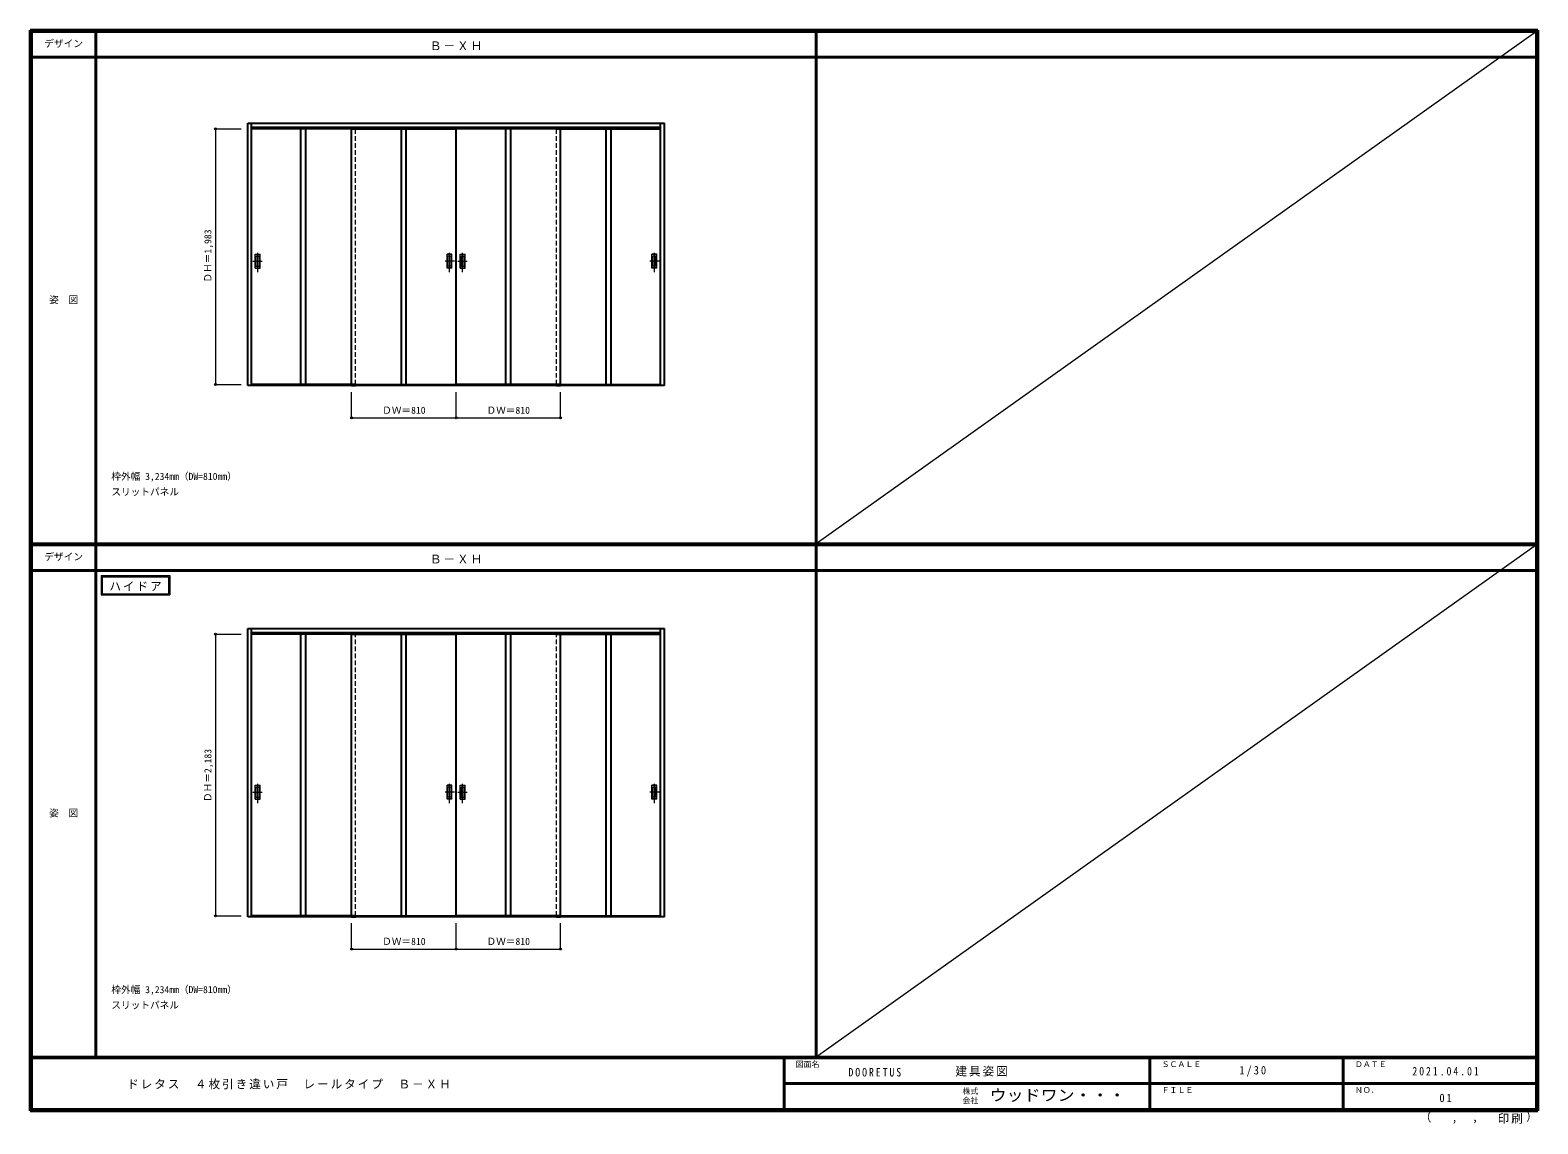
# Model space of a CAD drawing. Units: millimetres, scale not verified. Extents: x -6000 to 5700, y -4307 to 4175.
import ezdxf
from ezdxf.enums import TextEntityAlignment as Align

# ---------------------------------------------------------------- set-up
doc = ezdxf.new("R2010")
doc.units = ezdxf.units.MM
doc.header["$LTSCALE"] = 30
doc.header["$PDMODE"] = 32
doc.header["$PDSIZE"] = 15
doc.linetypes.add('CHAIN1', pattern=[8, 5, -1, 1, -1])
doc.linetypes.add('DASHED1', pattern=[1.8, 1.2, -0.6])
for name, color, linetype, lineweight in [('0-2_扉', 3, 'Continuous', 25), ('0-4_枠', 3, 'Continuous', 25), ('0-6_引手', 7, 'Continuous', 18), ('0-A_文字', 7, 'Continuous', 18), ('0-B_寸法', 7, 'Continuous', 9), ('F-1_枠', 6, 'Continuous', 40), ('F-A_文字', 7, 'Continuous', 18)]:
    doc.layers.add(name, color=color, linetype=linetype, lineweight=lineweight)
doc.styles.add('ＭＳ ゴシック', font='')
doc.styles.get('ＭＳ ゴシック').set_extended_font_data('MS Gothic')

msp = doc.modelspace()

# ---------------------------------------------------------------- linework, layer by layer
at = {"layer": '0-2_扉', "color": 4, "linetype": 'DASHED1', "lineweight": 9}
for p, q in [((-4285, 1426), (-4285, 3409)), ((-4282, 3409), (-4285, 3409)), ((-3475, 1426), (-3475, 3409)), ((-1915, 1426), (-1915, 3409)), ((-1108, 3409), (-1105, 3409)), ((-1105, 1426), (-1105, 3409)), ((-4282, 1426), (-4285, 1426)), ((-1105, 1426), (-1108, 1426)), ((-4285, -2692.75), (-4285, -509.75)), ((-4282, -509.75), (-4285, -509.75)), ((-1108, -509.75), (-1105, -509.75)), ((-1105, -2692.75), (-1105, -509.75)), ((-4285, -2692.75), (-4282, -2692.75)), ((-1108, -2692.75), (-1105, -2692.75))]:
    msp.add_line(p, q, dxfattribs=at)
at = {"layer": '0-2_扉'}
for p, q in [((-3475, 3409), (-4282, 3409)), ((-3899, 1426), (-3899, 3409)), ((-3861, 1426), (-3861, 3409)), ((-3505, 1426), (-3505, 3409)), ((-3505, 3409), (-2695, 3409)), ((-3119, 1426), (-3119, 3409)), ((-3081, 1426), (-3081, 3409)), ((-1885, 3409), (-2695, 3409)), ((-2309, 1426), (-2309, 3409)), ((-2271, 1426), (-2271, 3409)), ((-1915, 3409), (-1108, 3409)), ((-1885, 1426), (-1885, 3409)), ((-1529, 1426), (-1529, 3409)), ((-1491, 1426), (-1491, 3409)), ((-3475, 1426), (-4282, 1426)), ((-3505, 1426), (-2695, 1426)), ((-3505, 1418), (-3475, 1418)), ((-1915, 1426), (-1108, 1426)), ((-1915, 1418), (-1885, 1418)), ((-3475, -509.75), (-4282, -509.75)), ((-3899, -2692.75), (-3899, -509.75)), ((-3861, -2692.75), (-3861, -509.75)), ((-3505, -509.75), (-2695, -509.75)), ((-3505, -2692.75), (-3505, -509.75)), ((-3119, -2692.75), (-3119, -509.75)), ((-3081, -2692.75), (-3081, -509.75)), ((-1885, -509.75), (-2695, -509.75)), ((-2695, -2692.75), (-2695, -509.75)), ((-2309, -2692.75), (-2309, -509.75)), ((-2271, -2692.75), (-2271, -509.75)), ((-1915, -509.75), (-1108, -509.75)), ((-1885, -2692.75), (-1885, -509.75)), ((-1529, -2692.75), (-1529, -509.75)), ((-1491, -2692.75), (-1491, -509.75)), ((-3475, -2692.75), (-4282, -2692.75)), ((-3505, -2692.75), (-2695, -2692.75)), ((-1885, -2692.75), (-2695, -2692.75)), ((-1915, -2692.75), (-1108, -2692.75))]:
    msp.add_line(p, q, dxfattribs=at)
msp.add_lwpolyline([(-1885, 1426), (-2695, 1426), (-2695, 3409)], dxfattribs=at)
at = {"layer": '0-4_枠'}
for p, q in [((-4312, 1418), (-4312, 3453)), ((-4312, 3453), (-1078, 3453)), ((-4282, 1418), (-4282, 3453)), ((-4282, 3423), (-1108, 3423)), ((-1108, 1418), (-1108, 3453)), ((-1078, 1418), (-1078, 3453)), ((-4282, 1418), (-4312, 1418)), ((-1108, 1421), (-4282, 1421)), ((-1108, 1418), (-4282, 1418)), ((-1078, 1418), (-1108, 1418)), ((-4312, -2701.25), (-4312, -466.25)), ((-4312, -466.25), (-1078, -466.25)), ((-4282, -2701.25), (-4282, -466.25)), ((-1108, -2701.25), (-1108, -466.25)), ((-1078, -2701.25), (-1078, -466.25)), ((-4282, -496.25), (-1108, -496.25)), ((-4282, -2701.25), (-4312, -2701.25)), ((-1108, -2698.25), (-4282, -2698.25)), ((-1108, -2701.25), (-4282, -2701.25)), ((-3505, -2701.25), (-3475, -2701.25)), ((-1915, -2701.25), (-1885, -2701.25)), ((-1078, -2701.25), (-1108, -2701.25))]:
    msp.add_line(p, q, dxfattribs=at)
at = {"layer": '0-4_枠', "color": 4, "linetype": 'DASHED1', "lineweight": 9}
for p, q in [((-3475, -2692.75), (-3475, -509.75)), ((-1915, -2692.75), (-1915, -509.75))]:
    msp.add_line(p, q, dxfattribs=at)
at = {"layer": '0-6_引手', "linetype": 'CHAIN1'}
for p, q in [((-4234, 2298.27), (-4234, 2469.12)), ((-2746, 2298.27), (-2746, 2469.12)), ((-2644, 2298.27), (-2644, 2469.12)), ((-1156, 2298.27), (-1156, 2469.12)), ((-4272.07, 2383.5), (-4199.56, 2383.5)), ((-2707.93, 2383.5), (-2780.44, 2383.5)), ((-2682.07, 2383.5), (-2609.56, 2383.5)), ((-1117.93, 2383.5), (-1190.44, 2383.5)), ((-4272.07, -1735.25), (-4199.56, -1735.25)), ((-4234, -1820.48), (-4234, -1649.63)), ((-2707.93, -1735.25), (-2780.44, -1735.25)), ((-2746, -1820.48), (-2746, -1649.63)), ((-2682.07, -1735.25), (-2609.56, -1735.25)), ((-2644, -1820.48), (-2644, -1649.63)), ((-1117.93, -1735.25), (-1190.44, -1735.25)), ((-1156, -1820.48), (-1156, -1649.63))]:
    msp.add_line(p, q, dxfattribs=at)
at = {"layer": '0-6_引手'}
for p, q in [((-4253, 2438.5), (-4215, 2438.5)), ((-4253, 2328.5), (-4253, 2438.5)), ((-4246.5, 2422.5), (-4221.5, 2422.5)), ((-4246.5, 2344.5), (-4246.5, 2422.5)), ((-4246.5, 2344.5), (-4221.5, 2344.5)), ((-4221.5, 2344.5), (-4221.5, 2422.5)), ((-4215, 2328.5), (-4215, 2438.5)), ((-2727, 2438.5), (-2765, 2438.5)), ((-2765, 2328.5), (-2765, 2438.5)), ((-2733.5, 2422.5), (-2758.5, 2422.5)), ((-2758.5, 2344.5), (-2758.5, 2422.5)), ((-2733.5, 2344.5), (-2758.5, 2344.5)), ((-2733.5, 2344.5), (-2733.5, 2422.5)), ((-2727, 2328.5), (-2727, 2438.5)), ((-2663, 2438.5), (-2625, 2438.5)), ((-2663, 2328.5), (-2663, 2438.5)), ((-2656.5, 2422.5), (-2631.5, 2422.5)), ((-2656.5, 2344.5), (-2656.5, 2422.5)), ((-2656.5, 2344.5), (-2631.5, 2344.5)), ((-2631.5, 2344.5), (-2631.5, 2422.5)), ((-2625, 2328.5), (-2625, 2438.5)), ((-1137, 2438.5), (-1175, 2438.5)), ((-1175, 2328.5), (-1175, 2438.5)), ((-1143.5, 2422.5), (-1168.5, 2422.5)), ((-1168.5, 2344.5), (-1168.5, 2422.5)), ((-1143.5, 2344.5), (-1168.5, 2344.5)), ((-1143.5, 2344.5), (-1143.5, 2422.5)), ((-1137, 2328.5), (-1137, 2438.5)), ((-4253, 2328.5), (-4215, 2328.5)), ((-2727, 2328.5), (-2765, 2328.5)), ((-2663, 2328.5), (-2625, 2328.5)), ((-1137, 2328.5), (-1175, 2328.5)), ((-4253, -1680.25), (-4215, -1680.25)), ((-4253, -1790.25), (-4253, -1680.25)), ((-4246.5, -1696.25), (-4221.5, -1696.25)), ((-4246.5, -1774.25), (-4246.5, -1696.25)), ((-4221.5, -1774.25), (-4221.5, -1696.25)), ((-4215, -1790.25), (-4215, -1680.25)), ((-2727, -1680.25), (-2765, -1680.25)), ((-2765, -1790.25), (-2765, -1680.25)), ((-2733.5, -1696.25), (-2758.5, -1696.25)), ((-2758.5, -1774.25), (-2758.5, -1696.25)), ((-2733.5, -1774.25), (-2733.5, -1696.25)), ((-2727, -1790.25), (-2727, -1680.25)), ((-2663, -1680.25), (-2625, -1680.25)), ((-2663, -1790.25), (-2663, -1680.25)), ((-2656.5, -1696.25), (-2631.5, -1696.25)), ((-2656.5, -1774.25), (-2656.5, -1696.25)), ((-2631.5, -1774.25), (-2631.5, -1696.25)), ((-2625, -1790.25), (-2625, -1680.25)), ((-1137, -1680.25), (-1175, -1680.25)), ((-1175, -1790.25), (-1175, -1680.25)), ((-1143.5, -1696.25), (-1168.5, -1696.25)), ((-1168.5, -1774.25), (-1168.5, -1696.25)), ((-1143.5, -1774.25), (-1143.5, -1696.25)), ((-1137, -1790.25), (-1137, -1680.25)), ((-4253, -1790.25), (-4215, -1790.25)), ((-4246.5, -1774.25), (-4221.5, -1774.25)), ((-2727, -1790.25), (-2765, -1790.25)), ((-2733.5, -1774.25), (-2758.5, -1774.25)), ((-2663, -1790.25), (-2625, -1790.25)), ((-2656.5, -1774.25), (-2631.5, -1774.25)), ((-1137, -1790.25), (-1175, -1790.25)), ((-1143.5, -1774.25), (-1168.5, -1774.25))]:
    msp.add_line(p, q, dxfattribs=at)
at = {"layer": '0-6_引手', "linetype": 'DASHED1'}
for p, q in [((-4218, 2332.5), (-4218, 2434.5)), ((-2762, 2332.5), (-2762, 2434.5)), ((-2628, 2332.5), (-2628, 2434.5)), ((-1172, 2332.5), (-1172, 2434.5)), ((-4250, 2332.5), (-4218, 2332.5)), ((-2730, 2332.5), (-2762, 2332.5)), ((-2660, 2332.5), (-2628, 2332.5)), ((-1140, 2332.5), (-1172, 2332.5)), ((-4218, -1786.25), (-4218, -1684.25)), ((-2762, -1786.25), (-2762, -1684.25)), ((-2628, -1786.25), (-2628, -1684.25)), ((-1172, -1786.25), (-1172, -1684.25)), ((-4250, -1786.25), (-4218, -1786.25)), ((-2730, -1786.25), (-2762, -1786.25)), ((-2660, -1786.25), (-2628, -1786.25)), ((-1140, -1786.25), (-1172, -1786.25))]:
    msp.add_line(p, q, dxfattribs=at)
for points in [[(-4250, 2332.5), (-4250, 2434.5), (-4218, 2434.5)], [(-2730, 2332.5), (-2730, 2434.5), (-2762, 2434.5)], [(-2660, 2332.5), (-2660, 2434.5), (-2628, 2434.5)], [(-1140, 2332.5), (-1140, 2434.5), (-1172, 2434.5)], [(-4250, -1786.25), (-4250, -1684.25), (-4218, -1684.25)], [(-2730, -1786.25), (-2730, -1684.25), (-2762, -1684.25)], [(-2660, -1786.25), (-2660, -1684.25), (-2628, -1684.25)], [(-1140, -1786.25), (-1140, -1684.25), (-1172, -1684.25)]]:
    msp.add_lwpolyline(points, dxfattribs=at)
at = {"layer": '0-A_文字'}
for p, q in [((-5450, -55.5), (-5450, -205.5)), ((-5440, -65.5), (-4925.67, -65.5)), ((-4925.67, -65.5), (-4925.67, -195.5)), ((-5450, -205.5), (-4915.67, -205.5))]:
    msp.add_line(p, q, dxfattribs=at)
for points in [[(-5450, -55.5), (-4915.67, -55.5), (-4915.67, -205.5)], [(-5440, -65.5), (-5440, -195.5), (-4925.67, -195.5)]]:
    msp.add_lwpolyline(points, dxfattribs=at)
at = {"layer": '0-B_寸法', "color": 4}
for p, q in [((-4562, 3409), (-4362, 3409)), ((-4562, 3409), (-4562, 1426)), ((-4562, 1426), (-4362, 1426)), ((-3505, 1168), (-3505, 1368)), ((-2695, 1168), (-2695, 1368)), ((-1885, 1168), (-1885, 1368)), ((-3505, 1168), (-1885, 1168)), ((-4562, -510.25), (-4362, -510.25)), ((-4562, -510.25), (-4562, -2693.25)), ((-4562, -2693.25), (-4362, -2693.25)), ((-3505, -2951.25), (-3505, -2751.25)), ((-2695, -2951.25), (-2695, -2751.25)), ((-1885, -2951.25), (-1885, -2751.25)), ((-3505, -2951.25), (-1885, -2951.25))]:
    msp.add_line(p, q, dxfattribs=at)
at = {"layer": '0-B_寸法'}
for p in [(-4562, 3409), (-4562, 1426), (-3505, 1168), (-2695, 1168), (-1885, 1168), (-4562, -510.25), (-4562, -2693.25), (-3505, -2951.25), (-2695, -2951.25), (-1885, -2951.25)]:
    msp.add_point(p, dxfattribs=at)
at = {"layer": 'F-1_枠'}
for p, q in [((-6000, 4175), (5700, 4175)), ((-6000, 4175), (-6000, -4205)), ((-6000, 4170), (5700, 4170)), ((-6000, 4165), (5700, 4165)), ((-5995, 4175), (-5995, -4205)), ((-5990, 4175), (-5990, -4205)), ((-5490, 4175), (-5490, -3790)), ((100, -3790), (100, 4175)), ((5690, 4175), (5690, -4205)), ((5695, 4175), (5695, -4205)), ((5700, 4175), (5700, -4205)), ((-6000, 3965), (5700, 3965)), ((-6000, 190.5), (5700, 190.5)), ((-6000, 187.5), (5700, 187.5)), ((-6000, 184.5), (5700, 184.5)), ((-6000, -15.5), (5700, -15.5)), ((5700, -3790), (-6000, -3790)), ((5700, -3795), (-6000, -3795)), ((-150, -3795), (-150, -4195)), ((2690, -3795), (2690, -4195)), ((4190, -3795), (4190, -4195)), ((-150, -3995), (5690, -3995.01)), ((5700, -4195), (-6000, -4195)), ((5700, -4200), (-6000, -4200)), ((5700, -4205), (-6000, -4205))]:
    msp.add_line(p, q, dxfattribs=at)
at = {"layer": 'F-A_文字'}
for p, q in [((5690, 4165), (100, 190.5)), ((5690, 184.5), (100, -3790))]:
    msp.add_line(p, q, dxfattribs=at)

# ---------------------------------------------------------------- texts
at = {"layer": '0-A_文字', "style": 'ＭＳ ゴシック'}
for s, p in [('枠外幅 3,234mm（DW=810mm）', (-5370, 670.5)), ('スリットパネル', (-5370, 550.5)), ('枠外幅 3,234mm（DW=810mm）', (-5370, -3310)), ('スリットパネル', (-5370, -3430))]:
    msp.add_text(s, height=54.99, dxfattribs=at).set_placement(p, align=Align.BOTTOM_LEFT)
at = {"layer": '0-A_文字', "char_height": 65.98, "attachment_point": 7, "style": 'ＭＳ ゴシック'}
for s, insert in [('\\T1.17;Ｂ－ＸＨ', (-2897.5, 4020)), ('\\T1.17;Ｂ－ＸＨ', (-2897.5, 39.5)), ('\\T1.17;ハイドア', (-5385.34, -175.5))]:
    msp.add_mtext(s, dxfattribs=dict(at, insert=insert))
at = {"layer": '0-B_寸法', "style": 'ＭＳ ゴシック'}
for s, p in [('ＤＨ＝1,983', (-4577, 2217.25)), ('ＤＨ＝2,183', (-4577, -1811.25))]:
    msp.add_text(s, height=54.99, rotation=90, dxfattribs=at).set_placement(p, align=Align.BOTTOM_LEFT)
for p in [(-3268.75, 1183), (-2458.75, 1183), (-3268.75, -2936.25), (-2458.75, -2936.25)]:
    msp.add_text('ＤＷ＝810', height=54.99, dxfattribs=at).set_placement(p, align=Align.BOTTOM_LEFT)
at = {"layer": 'F-A_文字', "style": 'ＭＳ ゴシック'}
for s, height, p in [('デザイン', 54.99, (-5890, 4027.5)), ('姿\u3000図', 54.99, (-5852.5, 2040.25)), ('デザイン', 54.99, (-5890, 47)), ('姿\u3000図', 54.99, (-5852.5, -1940.25)), ('図面名', 43.99, (-60, -3880)), ('ＳＣＡＬＥ', 43.99, (2780, -3880)), ('ＤＡＴＥ', 43.99, (4280, -3880)), ('株式', 43.99, (1235, -4089)), ('ＦＩＬＥ', 43.99, (2780, -4080)), ('ＮＯ．', 43.99, (4280, -4080)), ('会社', 43.99, (1235, -4161)), ('（', 65.98, (4784.03, -4308.31)), ('）', 65.98, (5608.4, -4304.13)), (',', 65.98, (5031.28, -4308.31)), (',', 65.98, (5190.2, -4305.53))]:
    msp.add_text(s, height=height, dxfattribs=at).set_placement(p, align=Align.BOTTOM_LEFT)
at = {"layer": 'F-A_文字', "style": 'ＭＳ ゴシック', "width": 1.1}
msp.add_text('ウッドワン・・・', height=87.98, dxfattribs=at).set_placement((1445, -4155), align=Align.BOTTOM_LEFT)
at = {"layer": 'F-A_文字', "char_height": 65.98, "attachment_point": 7, "style": 'ＭＳ ゴシック'}
for s, insert in [('\\T1.17;建具姿図', (1180.42, -3940)), ('\\T1.38;\\W0.9;1/30', (3383.75, -3940)), ('\\T1.17;ドレタス\u3000４枚引き違い戸\u3000レールタイプ\u3000Ｂ－ＸＨ', (-5247.55, -4040)), ('\\T1.39;\\W0.85;DOORETUS', (350, -3940.79)), ('\\T1.39;\\W0.85;2021.04.01', (4726.25, -3932.5)), ('\\T1.36;\\W0.9;01', (4936.25, -4140)), ('\\T1.17;印刷', (5388.15, -4306.92))]:
    msp.add_mtext(s, dxfattribs=dict(at, insert=insert))

doc.saveas('drawing.dxf')
